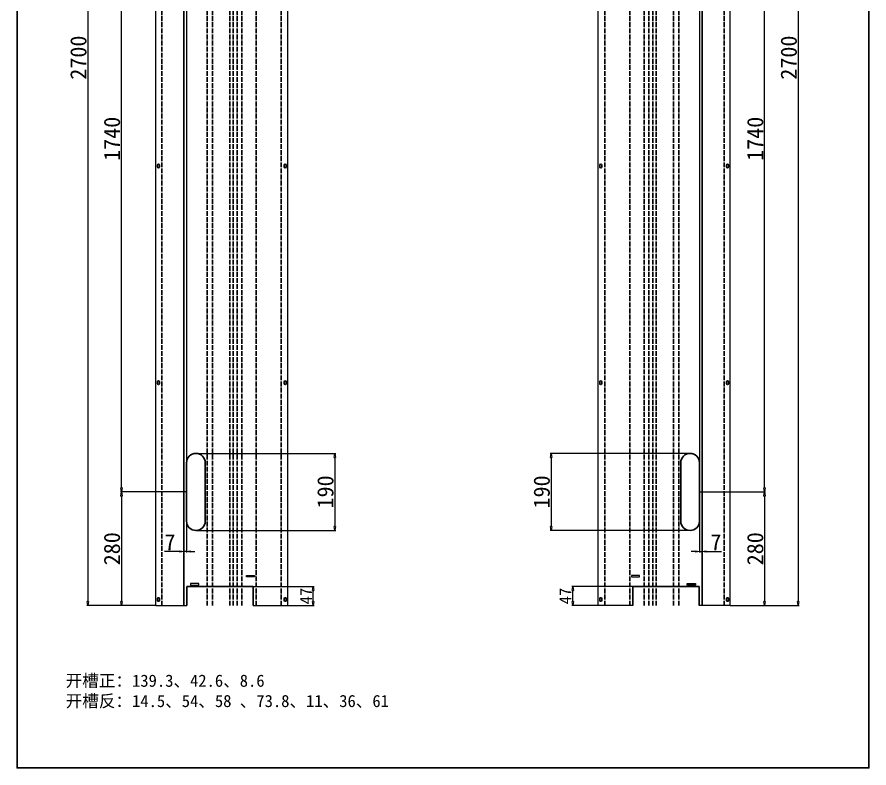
# Model space of a CAD drawing. Header units: millimetres. Extents: x -5145 to -179, y -6707 to -2962.
# Drawn here: x -2279 to -179, y -6707 to -4857 of the extents above; entities that cross this region are included whole.
import ezdxf

# ---------------------------------------------------------------- set-up
doc = ezdxf.new("R2010")
doc.units = ezdxf.units.MM
doc.linetypes.add('ACAD_ISO02W100', pattern=[15, 12, -3])
for name, color, linetype in [('Cutting', 7, 'Continuous'), ('基础信息', 7, 'Continuous'), ('标注层', 7, 'Continuous'), ('绘图层', 7, 'Continuous')]:
    doc.layers.add(name, color=color, linetype=linetype)
doc.styles.get("Standard").update_dxf_attribs({"font": ''})
doc.styles.add('宋体', font='')
doc.styles.get('Standard').set_extended_font_data('SimSun')
doc.styles.get('宋体').set_extended_font_data('SimSun')
doc.dimstyles.new('ISO-25$0', dxfattribs={"dimtxt": 20, "dimasz": 10, "dimexe": 2.5, "dimexo": 0, "dimgap": 3.049991, "dimtad": 1, "dimdec": 1, "dimrnd": 0.001, "dimdsep": 46, "dimtxsty": 'Standard', "dimblk": 'CLOSEDBLANK', "dimcen": 0, "dimclrd": 4, "dimclre": 4, "dimclrt": 4, "dimazin": 3, "dimtm": 1e-09, "dimtfac": 0.707107, "dimtdec": 1, "dimtmove": 0, "dimatfit": 0, "dimldrblk": 'CLOSEDBLANK', "dimfxl": 1, "dimfrac": 2, "dimtolj": 1, "dimlwd": 9, "dimlwe": 9, "dimarcsym": 0})

# ---------------------------------------------------------------- blocks, each defined once
blk = doc.blocks.new('_ClosedBlank')
at = {"color": 0, "linetype": 'ByBlock', "lineweight": -2}
for p, q in [((-1, 0.17), (0, 0)), ((-1, 0.17), (-1, -0.17)), ((0, 0), (-1, -0.17))]:
    blk.add_line(p, q, dxfattribs=at)
blk = doc.blocks.new('*D39')
at = {"layer": 'Defpoints', "color": 0, "transparency": 16777216}
for p in [(-1936.7, -3606.7), (-2104.6, -6306.7), (-1936.7, -6306.7)]:
    blk.add_point(p, dxfattribs=at)
at = {"layer": '标注层', "color": 4, "lineweight": 9, "transparency": 16777216}
for p, q in [((-1936.7, -3606.7), (-2107.1, -3606.7)), ((-2104.6, -3616.7), (-2104.6, -6296.7)), ((-1936.7, -6306.7), (-2107.1, -6306.7))]:
    blk.add_line(p, q, dxfattribs=at)
at = {"layer": '标注层', "color": 4, "lineweight": 9, "transparency": 16777216, "xscale": 10, "yscale": 10, "zscale": 10}
for p, rotation in [((-2104.6, -3606.7), 90), ((-2104.6, -6306.7), 270)]:
    blk.add_blockref('_ClosedBlank', p, dxfattribs=dict(at, rotation=rotation))
at = {"layer": '标注层', "color": 7, "transparency": 16777216, "insert": (-2127.7, -4956.7), "char_height": 40, "attachment_point": 5, "rotation": 90, "style": '宋体'}
blk.add_mtext('\\A1;2700', dxfattribs=at)
blk = doc.blocks.new('DK1')
for p, q in [((-2.5, -2), (-2.5, 2)), ((2.5, -2), (2.5, 2))]:
    blk.add_line(p, q)
for centre, start, end in [((0, 2), 0, 180), ((0, -2), 180, 0)]:
    blk.add_arc(centre, 2.5, start, end)
blk = doc.blocks.new('*D42')
at = {"layer": 'Defpoints', "color": 0, "transparency": 16777216}
for p in [(-1696.9, -6259.7), (-1548.8, -6259.7), (-1611.9, -6306.7)]:
    blk.add_point(p, dxfattribs=at)
at = {"layer": '标注层', "color": 4, "lineweight": 9, "transparency": 16777216}
for p, q in [((-1696.9, -6259.7), (-1546.3, -6259.7)), ((-1548.8, -6296.7), (-1548.8, -6269.7)), ((-1611.9, -6306.7), (-1546.3, -6306.7))]:
    blk.add_line(p, q, dxfattribs=at)
at = {"layer": '标注层', "color": 4, "lineweight": 9, "transparency": 16777216, "xscale": 10, "yscale": 10, "zscale": 10}
for p, rotation in [((-1548.8, -6259.7), 90), ((-1548.8, -6306.7), 270)]:
    blk.add_blockref('_ClosedBlank', p, dxfattribs=dict(at, rotation=rotation))
at = {"layer": '标注层', "color": 7, "transparency": 16777216, "insert": (-1566.9, -6283.2), "char_height": 30, "attachment_point": 5, "rotation": 90}
blk.add_mtext('\\A1;47', dxfattribs=at)
blk = doc.blocks.new('*D90')
at = {"layer": 'Defpoints', "color": 0, "transparency": 16777216}
for p in [(-1861.2, -6026.7), (-2021.9, -6306.7), (-1936.7, -6306.7)]:
    blk.add_point(p, dxfattribs=at)
at = {"layer": '标注层', "color": 4, "lineweight": 9, "transparency": 16777216}
for p, q in [((-1861.2, -6026.7), (-2024.4, -6026.7)), ((-2021.9, -6036.7), (-2021.9, -6296.7)), ((-1936.7, -6306.7), (-2024.4, -6306.7))]:
    blk.add_line(p, q, dxfattribs=at)
at = {"layer": '标注层', "color": 4, "lineweight": 9, "transparency": 16777216, "xscale": 10, "yscale": 10, "zscale": 10}
for p, rotation in [((-2021.9, -6026.7), 90), ((-2021.9, -6306.7), 270)]:
    blk.add_blockref('_ClosedBlank', p, dxfattribs=dict(at, rotation=rotation))
at = {"layer": '标注层', "color": 7, "transparency": 16777216, "insert": (-2044.9, -6166.7), "char_height": 40, "attachment_point": 5, "rotation": 90}
blk.add_mtext('\\A1;280', dxfattribs=at)
blk = doc.blocks.new('*D91')
at = {"layer": 'Defpoints', "color": 0, "transparency": 16777216}
for p in [(-1868.2, -3814.7), (-1861.2, -3814.7), (-1868.2, -6173.4)]:
    blk.add_point(p, dxfattribs=at)
at = {"layer": '标注层', "color": 4, "lineweight": 9, "transparency": 16777216}
for p, q in [((-1868.2, -3814.7), (-1868.2, -6175.9)), ((-1861.2, -3814.7), (-1861.2, -6175.9)), ((-1878.2, -6173.4), (-1915.9, -6173.4)), ((-1861.2, -6173.4), (-1868.2, -6173.4)), ((-1851.2, -6173.4), (-1841.2, -6173.4))]:
    blk.add_line(p, q, dxfattribs=at)
at = {"layer": '标注层', "color": 4, "lineweight": 9, "transparency": 16777216, "xscale": 10, "yscale": 10, "zscale": 10}
blk.add_blockref('_ClosedBlank', (-1868.2, -6173.4), dxfattribs=at)
at = {"layer": '标注层', "color": 4, "lineweight": 9, "transparency": 16777216, "xscale": 10, "yscale": 10, "zscale": 10, "rotation": 180}
blk.add_blockref('_ClosedBlank', (-1861.2, -6173.4), dxfattribs=at)
at = {"layer": '标注层', "color": 7, "transparency": 16777216, "insert": (-1902, -6150.4), "char_height": 40, "attachment_point": 5}
blk.add_mtext('\\A1;7', dxfattribs=at)
blk = doc.blocks.new('*D94')
at = {"layer": 'Defpoints', "color": 0, "transparency": 16777216}
for p in [(-1838.2, -5931.7), (-1838.2, -6121.7), (-1495.7, -6121.7)]:
    blk.add_point(p, dxfattribs=at)
at = {"layer": '标注层', "color": 4, "lineweight": 9, "transparency": 16777216}
for p, q in [((-1838.2, -5931.7), (-1493.2, -5931.7)), ((-1495.7, -5941.7), (-1495.7, -6111.7)), ((-1838.2, -6121.7), (-1493.2, -6121.7))]:
    blk.add_line(p, q, dxfattribs=at)
at = {"layer": '标注层', "color": 4, "lineweight": 9, "transparency": 16777216, "xscale": 10, "yscale": 10, "zscale": 10}
for p, rotation in [((-1495.7, -5931.7), 90), ((-1495.7, -6121.7), 270)]:
    blk.add_blockref('_ClosedBlank', p, dxfattribs=dict(at, rotation=rotation))
at = {"layer": '标注层', "color": 7, "transparency": 16777216, "insert": (-1518.8, -6026.7), "char_height": 40, "attachment_point": 5, "rotation": 90}
blk.add_mtext('\\A1;190', dxfattribs=at)
blk = doc.blocks.new('*D35')
at = {"layer": 'Defpoints', "color": 0, "transparency": 16777216}
for p in [(-2021.9, -4286.7), (-1861.2, -4286.7), (-1861.2, -6026.7)]:
    blk.add_point(p, dxfattribs=at)
at = {"layer": '标注层', "color": 4, "lineweight": 9, "transparency": 16777216}
for p, q in [((-1861.2, -4286.7), (-2024.4, -4286.7)), ((-2021.9, -6016.7), (-2021.9, -4296.7)), ((-1861.2, -6026.7), (-2024.4, -6026.7))]:
    blk.add_line(p, q, dxfattribs=at)
at = {"layer": '标注层', "color": 4, "lineweight": 9, "transparency": 16777216, "xscale": 10, "yscale": 10, "zscale": 10}
for p, rotation in [((-2021.9, -4286.7), 90), ((-2021.9, -6026.7), 270)]:
    blk.add_blockref('_ClosedBlank', p, dxfattribs=dict(at, rotation=rotation))
at = {"layer": '标注层', "color": 7, "transparency": 16777216, "insert": (-2044.9, -5156.7), "char_height": 40, "attachment_point": 5, "rotation": 90}
blk.add_mtext('\\A1;1740', dxfattribs=at)
blk = doc.blocks.new('*D75')
at = {"layer": 'Defpoints', "color": 0, "transparency": 16777216}
for p in [(-521.6, -3606.7), (-521.6, -6306.7), (-353.6, -6306.7)]:
    blk.add_point(p, dxfattribs=at)
at = {"layer": '标注层', "color": 4, "lineweight": 9, "transparency": 16777216}
for p, q in [((-521.6, -3606.7), (-351.1, -3606.7)), ((-353.6, -3616.7), (-353.6, -6296.7)), ((-521.6, -6306.7), (-351.1, -6306.7))]:
    blk.add_line(p, q, dxfattribs=at)
at = {"layer": '标注层', "color": 4, "lineweight": 9, "transparency": 16777216, "xscale": 10, "yscale": 10, "zscale": 10}
for p, rotation in [((-353.6, -3606.7), 90), ((-353.6, -6306.7), 270)]:
    blk.add_blockref('_ClosedBlank', p, dxfattribs=dict(at, rotation=rotation))
at = {"layer": '标注层', "color": 7, "transparency": 16777216, "insert": (-376.6, -4956.7), "char_height": 40, "attachment_point": 5, "rotation": 90, "style": '宋体'}
blk.add_mtext('\\A1;2700', dxfattribs=at)
blk = doc.blocks.new('*D99')
at = {"layer": 'Defpoints', "color": 0, "transparency": 16777216}
for p in [(-909.4, -6259.7), (-761.4, -6259.7), (-846.4, -6306.7)]:
    blk.add_point(p, dxfattribs=at)
at = {"layer": '标注层', "color": 4, "lineweight": 9, "transparency": 16777216}
for p, q in [((-761.4, -6259.7), (-911.9, -6259.7)), ((-909.4, -6296.7), (-909.4, -6269.7)), ((-846.4, -6306.7), (-911.9, -6306.7))]:
    blk.add_line(p, q, dxfattribs=at)
at = {"layer": '标注层', "color": 4, "lineweight": 9, "transparency": 16777216, "xscale": 10, "yscale": 10, "zscale": 10}
for p, rotation in [((-909.4, -6259.7), 90), ((-909.4, -6306.7), 270)]:
    blk.add_blockref('_ClosedBlank', p, dxfattribs=dict(at, rotation=rotation))
at = {"layer": '标注层', "color": 7, "transparency": 16777216, "insert": (-927.5, -6283.2), "char_height": 30, "attachment_point": 5, "rotation": 90}
blk.add_mtext('\\A1;47', dxfattribs=at)
blk = doc.blocks.new('*D102')
at = {"layer": 'Defpoints', "color": 0, "transparency": 16777216}
for p in [(-597.1, -6026.7), (-521.6, -6306.7), (-436.3, -6306.7)]:
    blk.add_point(p, dxfattribs=at)
at = {"layer": '标注层', "color": 4, "lineweight": 9, "transparency": 16777216}
for p, q in [((-597.1, -6026.7), (-433.8, -6026.7)), ((-436.3, -6036.7), (-436.3, -6296.7)), ((-521.6, -6306.7), (-433.8, -6306.7))]:
    blk.add_line(p, q, dxfattribs=at)
at = {"layer": '标注层', "color": 4, "lineweight": 9, "transparency": 16777216, "xscale": 10, "yscale": 10, "zscale": 10}
for p, rotation in [((-436.3, -6026.7), 90), ((-436.3, -6306.7), 270)]:
    blk.add_blockref('_ClosedBlank', p, dxfattribs=dict(at, rotation=rotation))
at = {"layer": '标注层', "color": 7, "transparency": 16777216, "insert": (-459.4, -6166.7), "char_height": 40, "attachment_point": 5, "rotation": 90}
blk.add_mtext('\\A1;280', dxfattribs=at)
blk = doc.blocks.new('*D103')
at = {"layer": 'Defpoints', "color": 0, "transparency": 16777216}
for p in [(-597.1, -3814.7), (-590.1, -3814.7), (-590.1, -6173.4)]:
    blk.add_point(p, dxfattribs=at)
at = {"layer": '标注层', "color": 4, "lineweight": 9, "transparency": 16777216}
for p, q in [((-597.1, -3814.7), (-597.1, -6175.9)), ((-590.1, -3814.7), (-590.1, -6175.9)), ((-607.1, -6173.4), (-617.1, -6173.4)), ((-597.1, -6173.4), (-590.1, -6173.4)), ((-580.1, -6173.4), (-542.3, -6173.4))]:
    blk.add_line(p, q, dxfattribs=at)
at = {"layer": '标注层', "color": 4, "lineweight": 9, "transparency": 16777216, "xscale": 10, "yscale": 10, "zscale": 10}
blk.add_blockref('_ClosedBlank', (-597.1, -6173.4), dxfattribs=at)
at = {"layer": '标注层', "color": 4, "lineweight": 9, "transparency": 16777216, "xscale": 10, "yscale": 10, "zscale": 10, "rotation": 180}
blk.add_blockref('_ClosedBlank', (-590.1, -6173.4), dxfattribs=at)
at = {"layer": '标注层', "color": 7, "transparency": 16777216, "insert": (-556.2, -6150.4), "char_height": 40, "attachment_point": 5}
blk.add_mtext('\\A1;7', dxfattribs=at)
blk = doc.blocks.new('*D106')
at = {"layer": 'Defpoints', "color": 0, "transparency": 16777216}
for p in [(-620.1, -5931.7), (-962.5, -6121.7), (-620.1, -6121.7)]:
    blk.add_point(p, dxfattribs=at)
at = {"layer": '标注层', "color": 4, "lineweight": 9, "transparency": 16777216}
for p, q in [((-620.1, -5931.7), (-965, -5931.7)), ((-962.5, -5941.7), (-962.5, -6111.7)), ((-620.1, -6121.7), (-965, -6121.7))]:
    blk.add_line(p, q, dxfattribs=at)
at = {"layer": '标注层', "color": 4, "lineweight": 9, "transparency": 16777216, "xscale": 10, "yscale": 10, "zscale": 10}
for p, rotation in [((-962.5, -5931.7), 90), ((-962.5, -6121.7), 270)]:
    blk.add_blockref('_ClosedBlank', p, dxfattribs=dict(at, rotation=rotation))
at = {"layer": '标注层', "color": 7, "transparency": 16777216, "insert": (-985.6, -6026.7), "char_height": 40, "attachment_point": 5, "rotation": 90}
blk.add_mtext('\\A1;190', dxfattribs=at)
blk = doc.blocks.new('*D38')
at = {"layer": 'Defpoints', "color": 0, "transparency": 16777216}
for p in [(-597.1, -4286.7), (-436.3, -4286.7), (-597.1, -6026.7)]:
    blk.add_point(p, dxfattribs=at)
at = {"layer": '标注层', "color": 4, "lineweight": 9, "transparency": 16777216}
for p, q in [((-597.1, -4286.7), (-433.8, -4286.7)), ((-436.3, -6016.7), (-436.3, -4296.7)), ((-597.1, -6026.7), (-433.8, -6026.7))]:
    blk.add_line(p, q, dxfattribs=at)
at = {"layer": '标注层', "color": 4, "lineweight": 9, "transparency": 16777216, "xscale": 10, "yscale": 10, "zscale": 10}
for p, rotation in [((-436.3, -4286.7), 90), ((-436.3, -6026.7), 270)]:
    blk.add_blockref('_ClosedBlank', p, dxfattribs=dict(at, rotation=rotation))
at = {"layer": '标注层', "color": 7, "transparency": 16777216, "insert": (-459.4, -5156.7), "char_height": 40, "attachment_point": 5, "rotation": 90}
blk.add_mtext('\\A1;1740', dxfattribs=at)

msp = doc.modelspace()

# ---------------------------------------------------------------- linework, layer by layer
at = {"color": 7, "linetype": 'Continuous', "lineweight": 15}
for p, q in [((-1936.66, -6306.69), (-1936.66, -3606.69)), ((-1611.86, -6306.69), (-1611.86, -3606.69)), ((-846.36, -6306.69), (-846.36, -3606.69)), ((-521.56, -6306.69), (-521.56, -3606.69)), ((-1713.86, -6236.24), (-1713.86, -6232.49)), ((-1713.86, -6232.49), (-1693.86, -6232.49)), ((-1693.86, -6236.24), (-1713.86, -6236.24)), ((-1693.86, -6232.49), (-1693.86, -6236.24)), ((-764.36, -6232.49), (-764.36, -6236.24)), ((-744.36, -6232.49), (-764.36, -6232.49)), ((-764.36, -6236.24), (-744.36, -6236.24)), ((-744.36, -6236.24), (-744.36, -6232.49)), ((-1851.16, -6252.49), (-1851.16, -6256.24)), ((-1831.16, -6252.49), (-1851.16, -6252.49)), ((-1851.16, -6256.24), (-1831.16, -6256.24)), ((-1831.16, -6256.24), (-1831.16, -6252.49)), ((-627.06, -6256.24), (-627.06, -6252.49)), ((-627.06, -6252.49), (-607.06, -6252.49)), ((-607.06, -6256.24), (-627.06, -6256.24)), ((-607.06, -6252.49), (-607.06, -6256.24)), ((-1936.66, -6306.69), (-1860.66, -6306.69)), ((-1696.86, -6306.69), (-1611.86, -6306.69)), ((-761.36, -6306.69), (-846.36, -6306.69)), ((-521.56, -6306.69), (-597.56, -6306.69))]:
    msp.add_line(p, q, dxfattribs=at)
at = {"layer": '标注层', "color": 5, "linetype": 'ACAD_ISO02W100'}
for p, q in [((-1922.16, -6306.69), (-1922.16, -3606.69)), ((-1810.16, -6306.69), (-1810.16, -3606.69)), ((-1736.36, -6306.69), (-1736.36, -3606.69)), ((-1725.36, -6306.69), (-1725.36, -3606.69)), ((-1689.36, -6306.69), (-1689.36, -3606.69)), ((-1628.36, -6306.69), (-1628.36, -3606.69)), ((-829.86, -6306.69), (-829.86, -3606.69)), ((-768.86, -6306.69), (-768.86, -3606.69)), ((-732.86, -6306.69), (-732.86, -3606.69)), ((-721.86, -6306.69), (-721.86, -3606.69)), ((-648.06, -6306.69), (-648.06, -3606.69)), ((-536.06, -6306.69), (-536.06, -3606.69))]:
    msp.add_line(p, q, dxfattribs=at)
at = {"layer": '标注层', "color": 5}
for p, q in [((-1868.16, -6306.69), (-1868.16, -3606.69)), ((-590.06, -6306.69), (-590.06, -3606.69))]:
    msp.add_line(p, q, dxfattribs=at)
at = {"layer": '标注层', "color": 6, "linetype": 'ACAD_ISO02W100'}
for p, q in [((-1797.36, -6306.69), (-1797.36, -3606.69)), ((-1754.76, -6306.69), (-1754.76, -3606.69)), ((-1746.16, -6306.69), (-1746.16, -3606.69)), ((-712.06, -6306.69), (-712.06, -3606.69)), ((-703.46, -6306.69), (-703.46, -3606.69)), ((-660.86, -6306.69), (-660.86, -3606.69))]:
    msp.add_line(p, q, dxfattribs=at)
at = {"layer": '绘图层'}
for p, q in [((-1838.16, -5931.69), (-1838.16, -5931.69)), ((-620.06, -5931.69), (-620.06, -5931.69)), ((-1861.16, -5954.69), (-1861.16, -6098.69)), ((-1815.16, -6098.69), (-1815.16, -5954.69)), ((-643.06, -6098.69), (-643.06, -5954.69)), ((-597.06, -5954.69), (-597.06, -6098.69)), ((-1838.16, -6121.69), (-1838.16, -6121.69)), ((-620.06, -6121.69), (-620.06, -6121.69)), ((-1860.66, -6306.69), (-1860.66, -6259.69)), ((-1860.66, -6259.69), (-1696.86, -6259.69)), ((-1696.86, -6259.69), (-1696.86, -6306.69)), ((-597.56, -6259.69), (-761.36, -6259.69)), ((-761.36, -6259.69), (-761.36, -6306.69)), ((-597.56, -6306.69), (-597.56, -6259.69))]:
    msp.add_line(p, q, dxfattribs=at)
at = {"layer": '绘图层', "color": 5}
msp.add_lwpolyline([(-2279.11, -3006.69), (-179.11, -3006.69), (-179.11, -6706.69), (-2279.11, -6706.69)], close=True, dxfattribs=at)
at = {"layer": '绘图层'}
for centre, start, end in [((-1838.16, -5954.69), 90, 180), ((-1838.16, -5954.69), 0, 90), ((-620.06, -5954.69), 90, 180), ((-620.06, -5954.69), 0, 90), ((-1838.16, -6098.69), 180, 270), ((-1838.16, -6098.69), 270, 0), ((-620.06, -6098.69), 180, 270), ((-620.06, -6098.69), 270, 0)]:
    msp.add_arc(centre, 23, start, end, dxfattribs=at)

# ---------------------------------------------------------------- block references
at = {"layer": 'Cutting', "xscale": -1}
for p in [(-1930.66, -5223.69), (-1617.86, -5223.69), (-1930.66, -5757.69), (-1617.86, -5757.69), (-1930.66, -6291.69), (-1617.86, -6291.69)]:
    msp.add_blockref('DK1', p, dxfattribs=at)
at = {"layer": 'Cutting'}
for p in [(-840.36, -5223.69), (-527.56, -5223.69), (-840.36, -5757.69), (-527.56, -5757.69), (-840.36, -6291.69), (-527.56, -6291.69)]:
    msp.add_blockref('DK1', p, dxfattribs=at)

# ---------------------------------------------------------------- texts
at = {"layer": '基础信息'}
for s, p in [('开槽正：139.3、42.6、8.6', (-2159.3, -6506.69)), ('开槽反：14.5、54、58 、73.8、11、36、61', (-2159.3, -6556.69))]:
    msp.add_text(s, height=30, dxfattribs=at).set_placement(p)

# ---------------------------------------------------------------- dimensions: what is measured, and where the dimension line sits
at = {"layer": '标注层'}
for base, p1, p2, angle, override, picture, middle in [((-2104.64, -6306.69), (-1936.66, -3606.69), (-1936.66, -6306.69), 90, {"dimtxt": 40, "dimtxsty": '宋体', "dimclrt": 7}, '*D39', (-2127.69, -4956.69)), ((-353.58, -6306.69), (-521.56, -3606.69), (-521.56, -6306.69), 90, {"dimtxt": 40, "dimtxsty": '宋体', "dimclrt": 7}, '*D75', (-376.63, -4956.69)), ((-590.06, -6173.43), (-597.06, -3814.69), (-590.06, -3814.69), 180, {"dimtxt": 40, "dimclrt": 7}, '*D103', (-556.17, -6150.38)), ((-2021.9, -4286.69), (-1861.16, -6026.69), (-1861.16, -4286.69), 270, {"dimtxt": 40, "dimclrt": 7}, '*D35', (-2044.95, -5156.69)), ((-436.32, -4286.69), (-597.06, -6026.69), (-597.06, -4286.69), 270, {"dimtxt": 40, "dimclrt": 7}, '*D38', (-459.37, -5156.69)), ((-1495.7, -6121.69), (-1838.16, -5931.69), (-1838.16, -6121.69), 90, {"dimtxt": 40, "dimclrt": 7}, '*D94', (-1518.75, -6026.69)), ((-962.51, -6121.69), (-620.06, -5931.69), (-620.06, -6121.69), 90, {"dimtxt": 40, "dimclrt": 7}, '*D106', (-985.56, -6026.69)), ((-2021.9, -6306.69), (-1861.16, -6026.69), (-1936.66, -6306.69), 90, {"dimtxt": 40, "dimclrt": 7}, '*D90', (-2044.95, -6166.69)), ((-436.32, -6306.69), (-597.06, -6026.69), (-521.56, -6306.69), 90, {"dimtxt": 40, "dimclrt": 7}, '*D102', (-459.37, -6166.69)), ((-1548.81, -6259.69), (-1611.86, -6306.69), (-1696.86, -6259.69), 270, {"dimtxt": 30, "dimclrt": 7}, '*D42', (-1566.86, -6283.19)), ((-909.4, -6259.69), (-846.36, -6306.69), (-761.36, -6259.69), 270, {"dimtxt": 30, "dimclrt": 7}, '*D99', (-927.45, -6283.19))]:
    dim = msp.add_linear_dim(base=base, p1=p1, p2=p2, angle=angle, dimstyle='ISO-25$0', override=override, dxfattribs=at)
    dim.commit()
    dim.dimension.update_dxf_attribs({"geometry": picture, "text_midpoint": middle})
dim = msp.add_linear_dim(base=(-1868.16, -6173.43), p1=(-1861.16, -3814.69), p2=(-1868.16, -3814.69), dimstyle='ISO-25$0', override={"dimtxt": 40, "dimclrt": 7}, dxfattribs=at)
dim.commit()
dim.dimension.update_dxf_attribs({"geometry": '*D91', "text_midpoint": (-1902.05, -6150.38)})

doc.saveas('drawing.dxf')
